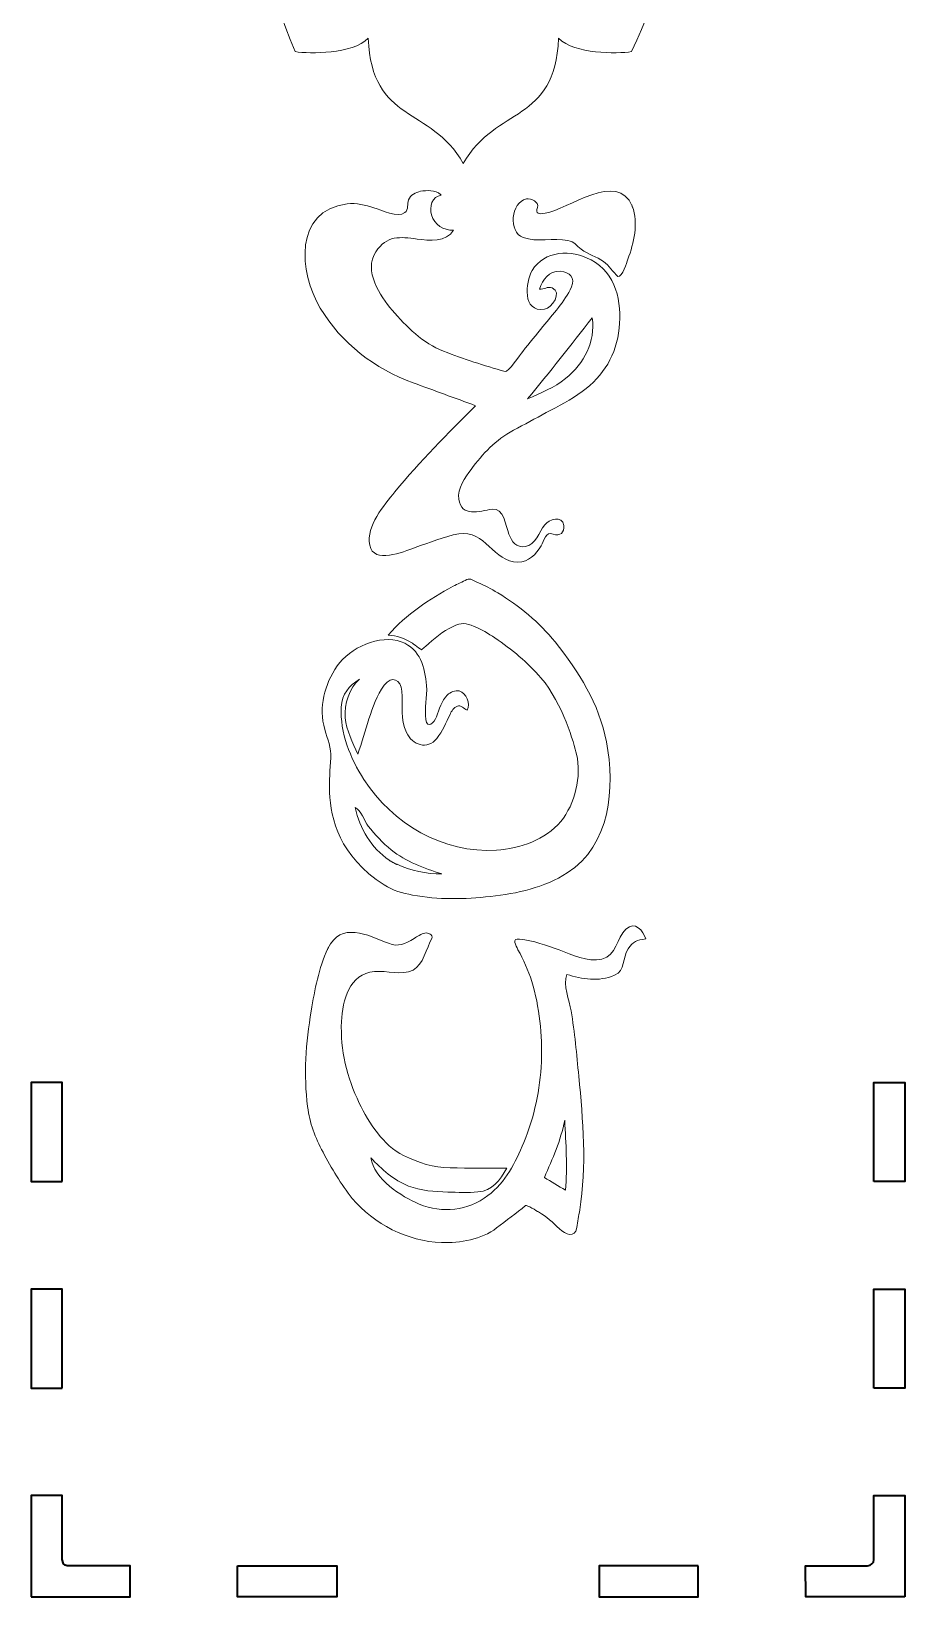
# Model space of a CAD drawing. Header units: millimetres. Extents: x 3373 to 5945, y -463 to 413.
# Drawn here: x 4700.8 to 4785.4, y -98.5 to 53.1 of the extents above; entities that cross this region are included whole.
import ezdxf

# ---------------------------------------------------------------- set-up
doc = ezdxf.new("R2010")
doc.units = ezdxf.units.MM
doc.header["$MEASUREMENT"] = 0
doc.layers.add('Layer 1', color=7, linetype='Continuous')

msp = doc.modelspace()

# ---------------------------------------------------------------- linework, layer by layer
at = {"layer": 'Layer 1', "lineweight": 9}
for points, knots in [([(4763.8233, 84.6456), (4765.0129, 86.2555), (4766.5174, 84.401), (4768.8628, 86.7464), (4768.8628, 86.7464), (4768.3691, 88.6496), (4766.2063, 88.2845), (4765.8236, 90.4159), (4765.8236, 90.4159), (4766.8206, 91.2293), (4769.515, 90.7181), (4770.4179, 91.62), (4770.4179, 91.62), (4770.4135, 100.4229), (4760.9022, 100.6369), (4757.9491, 98.8327), (4757.9491, 98.8327), (4757.0203, 99.7615), (4759.6975, 102.8772), (4756.6909, 104.1347), (4756.6909, 104.1347), (4751.1719, 98.6122), (4747.5773, 100.8122), (4745.9226, 98.5006), (4745.9226, 98.5006), (4743.1658, 94.6469), (4745.9877, 93.4597), (4742.6677, 90.1359), (4742.6677, 90.1359), (4739.3494, 93.4597), (4742.1702, 94.6469), (4739.4121, 98.5006), (4739.4121, 98.5006), (4737.7584, 100.8122), (4734.1641, 98.6122), (4728.6441, 104.1347), (4728.6441, 104.1347), (4725.6382, 102.8772), (4728.314, 99.7615), (4727.3863, 98.8327), (4727.3863, 98.8327), (4724.4338, 100.6369), (4714.9219, 100.4229), (4714.9181, 91.62), (4714.9181, 91.62), (4715.8211, 90.7181), (4718.5137, 91.2293), (4719.5118, 90.4159), (4719.5118, 90.4159), (4719.1277, 88.2845), (4717.9133, 88.6496), (4717.4196, 86.7464), (4717.4196, 86.7464), (4718.8827, 84.3651), (4720.9129, 87.1653), (4720.9129, 83.9455), (4720.9129, 83.9455), (4718.9358, 81.9687), (4712.1624, 85.2753), (4713.0553, 73.799), (4713.0553, 73.799), (4714.7486, 72.9788), (4716.3885, 74.1807), (4717.6452, 73.6881), (4717.6452, 73.6881), (4718.3535, 71.0085), (4714.8568, 70.3539), (4716.9862, 64.6151), (4716.9862, 64.6151), (4724.3425, 62.9456), (4720.7272, 68.3227), (4726.3028, 66.0248), (4726.3028, 66.0248), (4727.0524, 60.2467), (4720.7672, 64.2596), (4726.3865, 51.162), (4726.3865, 51.162), (4727.8172, 50.9436), (4731.889, 50.8953), (4733.4458, 52.4532), (4733.4458, 52.4532), (4733.8272, 44.1436), (4739.4493, 45.964), (4742.6573, 40.3327), (4742.6573, 40.3327), (4745.8868, 45.964), (4751.5074, 44.1436), (4751.8888, 52.4532), (4751.8888, 52.4532), (4753.446, 50.8953), (4757.5181, 50.9436), (4758.9482, 51.162), (4758.9482, 51.162), (4764.8734, 63.5051), (4758.0335, 60.2467), (4758.7828, 66.0248), (4758.7828, 66.0248), (4763.4082, 67.7749), (4761.3029, 63.5051), (4768.3492, 64.6151), (4768.3492, 64.6151), (4770.4782, 70.3539), (4766.9814, 71.0085), (4767.6887, 73.6881), (4767.6887, 73.6881), (4768.9452, 74.1807), (4770.5861, 72.9788), (4772.2797, 73.799), (4772.2797, 73.799), (4773.2729, 87.6554), (4766.2032, 80.8653), (4763.8233, 84.6456)], [0, 0, 0, 0, 0.03448276, 0.03448276, 0.03448276, 0.03448276, 0.06896552, 0.06896552, 0.06896552, 0.06896552, 0.10344828, 0.10344828, 0.10344828, 0.10344828, 0.13793103, 0.13793103, 0.13793103, 0.13793103, 0.17241379, 0.17241379, 0.17241379, 0.17241379, 0.20689655, 0.20689655, 0.20689655, 0.20689655, 0.24137931, 0.24137931, 0.24137931, 0.24137931, 0.27586207, 0.27586207, 0.27586207, 0.27586207, 0.31034483, 0.31034483, 0.31034483, 0.31034483, 0.34482759, 0.34482759, 0.34482759, 0.34482759, 0.37931034, 0.37931034, 0.37931034, 0.37931034, 0.4137931, 0.4137931, 0.4137931, 0.4137931, 0.44827586, 0.44827586, 0.44827586, 0.44827586, 0.48275862, 0.48275862, 0.48275862, 0.48275862, 0.51724138, 0.51724138, 0.51724138, 0.51724138, 0.55172414, 0.55172414, 0.55172414, 0.55172414, 0.5862069, 0.5862069, 0.5862069, 0.5862069, 0.62068966, 0.62068966, 0.62068966, 0.62068966, 0.65517241, 0.65517241, 0.65517241, 0.65517241, 0.68965517, 0.68965517, 0.68965517, 0.68965517, 0.72413793, 0.72413793, 0.72413793, 0.72413793, 0.75862069, 0.75862069, 0.75862069, 0.75862069, 0.79310345, 0.79310345, 0.79310345, 0.79310345, 0.82758621, 0.82758621, 0.82758621, 0.82758621, 0.86206897, 0.86206897, 0.86206897, 0.86206897, 0.89655172, 0.89655172, 0.89655172, 0.89655172, 0.93103448, 0.93103448, 0.93103448, 0.93103448, 1, 1, 1, 1]), ([(4748.7707, 36.8896), (4747.2572, 36.5637), (4746.9944, 33.6981), (4748.4565, 33.1551), (4748.4565, 33.1551), (4749.7642, 32.6701), (4751.4227, 33.1531), (4752.7907, 32.8596), (4752.7907, 32.8596), (4753.4229, 32.7245), (4753.6034, 32.3941), (4754.0799, 32.0231), (4754.0799, 32.0231), (4754.7358, 31.5122), (4755.5658, 31.3244), (4756.2352, 30.8376), (4756.2352, 30.8376), (4756.7884, 30.4349), (4757.1485, 29.8423), (4757.628, 29.3669), (4757.628, 29.3669), (4758.0893, 29.3669), (4758.4645, 30.7071), (4758.5957, 31.0505), (4758.5957, 31.0505), (4759.1797, 32.5912), (4759.6396, 34.5762), (4759.024, 36.1717), (4759.024, 36.1717), (4759.0681, 36.058), (4759.1101, 35.9505), (4759.0216, 36.1786), (4759.0216, 36.1786), (4758.9323, 36.407), (4758.975, 36.2978), (4759.0191, 36.1834), (4759.0191, 36.1834), (4757.6442, 39.6981), (4752.737, 35.8482), (4750.5979, 35.5009), (4750.5979, 35.5009), (4749.9454, 35.3951), (4749.634, 35.4544), (4749.838, 36.0663), (4749.838, 36.0663), (4750.0205, 36.6144), (4749.2196, 36.9861), (4748.7707, 36.8896)], [0, 0, 0, 0, 0.07692308, 0.07692308, 0.07692308, 0.07692308, 0.15384615, 0.15384615, 0.15384615, 0.15384615, 0.23076923, 0.23076923, 0.23076923, 0.23076923, 0.30769231, 0.30769231, 0.30769231, 0.30769231, 0.38461538, 0.38461538, 0.38461538, 0.38461538, 0.46153846, 0.46153846, 0.46153846, 0.46153846, 0.53846154, 0.53846154, 0.53846154, 0.53846154, 0.61538462, 0.61538462, 0.61538462, 0.61538462, 0.69230769, 0.69230769, 0.69230769, 0.69230769, 0.76923077, 0.76923077, 0.76923077, 0.76923077, 0.84615385, 0.84615385, 0.84615385, 0.84615385, 1, 1, 1, 1]), ([(4740.5228, 37.2617), (4740.4969, 37.2879), (4740.4714, 37.3134), (4740.4456, 37.3396), (4740.4456, 37.3396), (4739.9571, 37.7533), (4739.103, 37.7475), (4738.526, 37.6317), (4738.526, 37.6317), (4738.043, 37.5352), (4737.5386, 37.2837), (4737.3557, 36.7959), (4737.3557, 36.7959), (4737.2068, 36.399), (4737.3757, 35.8706), (4737.0067, 35.5677), (4737.0067, 35.5677), (4736.338, 35.0186), (4734.7129, 35.8392), (4734.0115, 36.0414), (4734.0115, 36.0414), (4733.1937, 36.2778), (4732.2859, 36.5248), (4731.4274, 36.4211), (4731.4274, 36.4211), (4726.2067, 35.7886), (4726.7503, 29.7955), (4728.8136, 26.3228), (4728.8136, 26.3228), (4730.8527, 22.8894), (4734.0883, 20.4486), (4737.8111, 19.0833), (4737.8111, 19.0833), (4739.8241, 18.344), (4741.8374, 17.6057), (4743.8511, 16.8667), (4743.8511, 16.8667), (4741.1615, 14.1771), (4738.433, 11.4875), (4736.0393, 8.5261), (4736.0393, 8.5261), (4734.9658, 7.1987), (4733.2353, 5.2309), (4733.5998, 3.3737), (4733.5998, 3.3737), (4733.9778, 1.4461), (4736.8169, 2.7325), (4737.9965, 3.1304), (4737.9965, 3.1304), (4739.3831, 3.5986), (4740.7877, 4.2019), (4742.2295, 4.4554), (4742.2295, 4.4554), (4744.7892, 4.905), (4745.5815, 1.6966), (4747.9535, 1.6966), (4747.9535, 1.6966), (4748.9743, 1.6966), (4749.717, 2.4814), (4750.2066, 3.2985), (4750.2066, 3.2985), (4750.498, 3.784), (4750.6004, 4.7193), (4751.3562, 4.4354), (4751.3562, 4.4354), (4752.0135, 4.1888), (4752.4886, 4.5836), (4752.3894, 5.2791), (4752.3894, 5.2791), (4752.2499, 6.2572), (4750.9693, 5.8617), (4750.539, 5.3318), (4750.539, 5.3318), (4749.9702, 4.6332), (4749.7022, 3.4036), (4748.657, 3.2255), (4748.657, 3.2255), (4747.8022, 3.0798), (4747.3458, 3.7126), (4747.0802, 4.4251), (4747.0802, 4.4251), (4746.7729, 5.2485), (4746.5775, 7.0162), (4745.4479, 6.8422), (4745.4479, 6.8422), (4744.2118, 6.652), (4742.483, 6.0133), (4742.2133, 7.8299), (4742.2133, 7.8299), (4742.0662, 8.8176), (4742.8551, 9.9421), (4743.407, 10.6886), (4743.407, 10.6886), (4744.5456, 12.2293), (4745.7969, 13.5574), (4747.5115, 14.4827), (4747.5115, 14.4827), (4748.5705, 15.0546), (4749.6306, 15.6265), (4750.6896, 16.1984), (4750.6896, 16.1984), (4751.8733, 16.8367), (4753.0836, 17.4441), (4754.1722, 18.2392), (4754.1722, 18.2392), (4756.2541, 19.7606), (4757.4857, 21.7856), (4757.7569, 24.3667), (4757.7569, 24.3667), (4758.0239, 26.9078), (4757.473, 29.7128), (4755.0314, 30.9954), (4755.0314, 30.9954), (4753.1421, 31.9879), (4750.4846, 31.9438), (4749.3319, 29.9574), (4749.3319, 29.9574), (4748.6704, 28.8167), (4748.3504, 25.8874), (4750.5128, 26.2105), (4750.5128, 26.2105), (4751.2498, 26.3208), (4752.2705, 27.8649), (4751.2597, 28.269), (4751.2597, 28.269), (4750.7771, 28.4622), (4750.5253, 28.0977), (4750.0433, 28.1673), (4750.0433, 28.1673), (4750.3399, 29.1165), (4750.9352, 29.9092), (4752.0556, 29.9092), (4752.0556, 29.9092), (4752.9733, 29.7927), (4753.5314, 29.2794), (4753.126, 28.3665), (4753.126, 28.3665), (4752.4972, 26.9481), (4751.3362, 25.7334), (4750.3644, 24.5334), (4750.3644, 24.5334), (4749.7153, 23.7325), (4749.0697, 22.9287), (4748.4175, 22.1301), (4748.4175, 22.1301), (4748.1633, 21.8187), (4747.0292, 20.0889), (4746.6998, 20.183), (4746.6998, 20.183), (4744.6576, 20.7666), (4742.7073, 21.3812), (4740.7288, 22.1491), (4740.7288, 22.1491), (4738.7747, 22.9074), (4737.1128, 24.5445), (4735.7851, 26.1161), (4735.7851, 26.1161), (4734.6123, 27.5038), (4732.9694, 29.9247), (4734.1869, 31.7654), (4734.1869, 31.7654), (4735.2607, 33.3887), (4736.512, 33.2323), (4738.1925, 33.007), (4738.1925, 33.007), (4739.38, 32.8478), (4740.9978, 32.7166), (4741.7223, 33.8566), (4741.7223, 33.8566), (4740.7384, 33.8566), (4739.8703, 34.3699), (4739.5819, 35.34), (4739.5819, 35.34), (4739.3559, 36.1007), (4739.6105, 37.1473), (4740.5228, 37.2617)], [0, 0, 0, 0, 0.02222222, 0.02222222, 0.02222222, 0.02222222, 0.04444444, 0.04444444, 0.04444444, 0.04444444, 0.06666667, 0.06666667, 0.06666667, 0.06666667, 0.08888889, 0.08888889, 0.08888889, 0.08888889, 0.11111111, 0.11111111, 0.11111111, 0.11111111, 0.13333333, 0.13333333, 0.13333333, 0.13333333, 0.15555556, 0.15555556, 0.15555556, 0.15555556, 0.17777778, 0.17777778, 0.17777778, 0.17777778, 0.2, 0.2, 0.2, 0.2, 0.22222222, 0.22222222, 0.22222222, 0.22222222, 0.24444444, 0.24444444, 0.24444444, 0.24444444, 0.26666667, 0.26666667, 0.26666667, 0.26666667, 0.28888889, 0.28888889, 0.28888889, 0.28888889, 0.31111111, 0.31111111, 0.31111111, 0.31111111, 0.33333333, 0.33333333, 0.33333333, 0.33333333, 0.35555556, 0.35555556, 0.35555556, 0.35555556, 0.37777778, 0.37777778, 0.37777778, 0.37777778, 0.4, 0.4, 0.4, 0.4, 0.42222222, 0.42222222, 0.42222222, 0.42222222, 0.44444444, 0.44444444, 0.44444444, 0.44444444, 0.46666667, 0.46666667, 0.46666667, 0.46666667, 0.48888889, 0.48888889, 0.48888889, 0.48888889, 0.51111111, 0.51111111, 0.51111111, 0.51111111, 0.53333333, 0.53333333, 0.53333333, 0.53333333, 0.55555556, 0.55555556, 0.55555556, 0.55555556, 0.57777778, 0.57777778, 0.57777778, 0.57777778, 0.6, 0.6, 0.6, 0.6, 0.62222222, 0.62222222, 0.62222222, 0.62222222, 0.64444444, 0.64444444, 0.64444444, 0.64444444, 0.66666667, 0.66666667, 0.66666667, 0.66666667, 0.68888889, 0.68888889, 0.68888889, 0.68888889, 0.71111111, 0.71111111, 0.71111111, 0.71111111, 0.73333333, 0.73333333, 0.73333333, 0.73333333, 0.75555556, 0.75555556, 0.75555556, 0.75555556, 0.77777778, 0.77777778, 0.77777778, 0.77777778, 0.8, 0.8, 0.8, 0.8, 0.82222222, 0.82222222, 0.82222222, 0.82222222, 0.84444444, 0.84444444, 0.84444444, 0.84444444, 0.86666667, 0.86666667, 0.86666667, 0.86666667, 0.88888889, 0.88888889, 0.88888889, 0.88888889, 0.91111111, 0.91111111, 0.91111111, 0.91111111, 0.93333333, 0.93333333, 0.93333333, 0.93333333, 0.95555556, 0.95555556, 0.95555556, 0.95555556, 1, 1, 1, 1]), ([(4755.1513, 25.3809), (4755.439, 22.9859), (4754.4093, 21.0394), (4752.5692, 19.5064), (4752.5692, 19.5064), (4751.4837, 18.6017), (4750.1539, 18.107), (4748.8819, 17.5247), (4748.8819, 17.5247), (4751.0124, 20.1168), (4753.097, 22.7282), (4755.1513, 25.3809)], [0, 0, 0, 0, 0.25, 0.25, 0.25, 0.25, 0.5, 0.5, 0.5, 0.5, 1, 1, 1, 1]), ([(4729.7186, -20.6104), (4729.8185, -23.1295), (4730.6343, -26.761), (4734.9875, -29.5439), (4734.9875, -29.5439), (4735.8264, -30.08), (4736.771, -30.3473), (4737.7536, -30.534), (4737.7536, -30.534), (4740.2058, -30.9984), (4742.8196, -30.9406), (4745.2901, -30.6691), (4745.2901, -30.6691), (4747.8632, -30.3866), (4750.5211, -29.8016), (4752.7298, -28.3857), (4752.7298, -28.3857), (4756.9156, -25.7026), (4757.3738, -20.1481), (4756.519, -15.6943), (4756.519, -15.6943), (4755.7994, -11.946), (4753.876, -8.9336), (4751.5426, -6.0163), (4751.5426, -6.0163), (4750.0533, -4.1546), (4748.0331, -2.4809), (4745.9946, -1.2576), (4745.9946, -1.2576), (4745.3631, -0.8783), (4744.7085, -0.5372), (4744.0343, -0.2409), (4744.0343, -0.2409), (4743.7291, -0.1062), (4743.3374, 0.1897), (4743.017, 0.0333), (4743.017, 0.0333), (4742.566, -0.1862), (4742.1151, -0.4056), (4741.6648, -0.6254), (4741.6648, -0.6254), (4739.3556, -1.8853), (4737.1317, -3.3402), (4735.3954, -5.3466), (4735.3954, -5.3466), (4736.2267, -5.43), (4736.9557, -5.6367), (4737.6595, -6.09), (4737.6595, -6.09), (4737.7681, -6.16), (4738.5925, -6.7921), (4738.6204, -6.7673), (4738.6204, -6.7673), (4738.744, -6.6599), (4738.8677, -6.5524), (4738.9918, -6.4442), (4738.9918, -6.4442), (4739.8534, -5.6952), (4740.6189, -5.0041), (4741.6631, -4.5063), (4741.6631, -4.5063), (4742.4751, -4.1194), (4742.9078, -4.1704), (4743.7181, -4.5074), (4743.7181, -4.5074), (4744.424, -4.8016), (4745.0861, -5.1957), (4745.7173, -5.6249), (4745.7173, -5.6249), (4747.3385, -6.7274), (4748.9116, -8.0034), (4750.1807, -9.4952), (4750.1807, -9.4952), (4752.3436, -12.037), (4753.3747, -15.8693), (4753.6203, -16.8914), (4753.6203, -16.8914), (4754.1299, -19.0102), (4753.4808, -21.7246), (4752.1028, -23.393), (4752.1028, -23.393), (4750.6176, -25.1907), (4748.1385, -26.0244), (4745.8792, -26.1753), (4745.8792, -26.1753), (4740.7312, -26.5205), (4735.7658, -23.6108), (4733.0345, -19.3344), (4733.0345, -19.3344), (4731.7102, -17.2611), (4730.7046, -14.8299), (4730.8441, -12.3298), (4730.8441, -12.3298), (4730.9171, -11.0165), (4731.5862, -10.3254), (4732.6087, -9.604), (4732.6087, -9.604), (4731.6358, -10.4874), (4731.1266, -12.037), (4731.2244, -13.353), (4731.2244, -13.353), (4731.3154, -14.5801), (4731.9762, -15.7646), (4732.454, -16.8794), (4732.454, -16.8794), (4732.8109, -15.7453), (4733.1675, -14.6104), (4733.5244, -13.4763), (4733.5244, -13.4763), (4733.8765, -12.3574), (4734.2951, -11.1612), (4735.0054, -10.2135), (4735.0054, -10.2135), (4735.7447, -9.2278), (4736.6308, -9.6578), (4736.7104, -10.7919), (4736.7104, -10.7919), (4736.8045, -12.15), (4736.5619, -13.508), (4737.1614, -14.7858), (4737.1614, -14.7858), (4737.7253, -15.9878), (4739.1647, -16.5242), (4740.0983, -15.3542), (4740.0983, -15.3542), (4740.654, -14.658), (4740.9934, -13.8291), (4741.3716, -13.0298), (4741.3716, -13.0298), (4741.526, -12.7036), (4741.7254, -12.3735), (4742.083, -12.2306), (4742.083, -12.2306), (4742.4265, -12.0928), (4742.7228, -12.4869), (4743.0191, -12.6226), (4743.0191, -12.6226), (4743.4328, -12.0004), (4742.9364, -10.958), (4742.2643, -10.765), (4742.2643, -10.765), (4741.8949, -10.661), (4741.394, -10.8704), (4741.1119, -11.1564), (4741.1119, -11.1564), (4740.5706, -11.7069), (4740.3274, -12.5592), (4740.0587, -13.261), (4740.0587, -13.261), (4739.8423, -13.8219), (4739.165, -14.5036), (4739.0241, -13.5383), (4739.0241, -13.5383), (4738.8688, -12.4724), (4739.1947, -11.3218), (4739.1017, -10.2386), (4739.1017, -10.2386), (4738.9514, -8.4851), (4738.5143, -6.6998), (4736.6532, -6.0022), (4736.6532, -6.0022), (4734.6017, -5.2329), (4731.6341, -6.602), (4730.4458, -8.3321), (4730.4458, -8.3321), (4729.2118, -10.1287), (4728.6392, -12.3325), (4729.2466, -14.4961), (4729.2466, -14.4961), (4729.5019, -15.407), (4729.8864, -16.3003), (4729.8243, -17.2494), (4729.8243, -17.2494), (4729.7517, -18.3663), (4729.6741, -19.4901), (4729.7186, -20.6104)], [0, 0, 0, 0, 0.02222222, 0.02222222, 0.02222222, 0.02222222, 0.04444444, 0.04444444, 0.04444444, 0.04444444, 0.06666667, 0.06666667, 0.06666667, 0.06666667, 0.08888889, 0.08888889, 0.08888889, 0.08888889, 0.11111111, 0.11111111, 0.11111111, 0.11111111, 0.13333333, 0.13333333, 0.13333333, 0.13333333, 0.15555556, 0.15555556, 0.15555556, 0.15555556, 0.17777778, 0.17777778, 0.17777778, 0.17777778, 0.2, 0.2, 0.2, 0.2, 0.22222222, 0.22222222, 0.22222222, 0.22222222, 0.24444444, 0.24444444, 0.24444444, 0.24444444, 0.26666667, 0.26666667, 0.26666667, 0.26666667, 0.28888889, 0.28888889, 0.28888889, 0.28888889, 0.31111111, 0.31111111, 0.31111111, 0.31111111, 0.33333333, 0.33333333, 0.33333333, 0.33333333, 0.35555556, 0.35555556, 0.35555556, 0.35555556, 0.37777778, 0.37777778, 0.37777778, 0.37777778, 0.4, 0.4, 0.4, 0.4, 0.42222222, 0.42222222, 0.42222222, 0.42222222, 0.44444444, 0.44444444, 0.44444444, 0.44444444, 0.46666667, 0.46666667, 0.46666667, 0.46666667, 0.48888889, 0.48888889, 0.48888889, 0.48888889, 0.51111111, 0.51111111, 0.51111111, 0.51111111, 0.53333333, 0.53333333, 0.53333333, 0.53333333, 0.55555556, 0.55555556, 0.55555556, 0.55555556, 0.57777778, 0.57777778, 0.57777778, 0.57777778, 0.6, 0.6, 0.6, 0.6, 0.62222222, 0.62222222, 0.62222222, 0.62222222, 0.64444444, 0.64444444, 0.64444444, 0.64444444, 0.66666667, 0.66666667, 0.66666667, 0.66666667, 0.68888889, 0.68888889, 0.68888889, 0.68888889, 0.71111111, 0.71111111, 0.71111111, 0.71111111, 0.73333333, 0.73333333, 0.73333333, 0.73333333, 0.75555556, 0.75555556, 0.75555556, 0.75555556, 0.77777778, 0.77777778, 0.77777778, 0.77777778, 0.8, 0.8, 0.8, 0.8, 0.82222222, 0.82222222, 0.82222222, 0.82222222, 0.84444444, 0.84444444, 0.84444444, 0.84444444, 0.86666667, 0.86666667, 0.86666667, 0.86666667, 0.88888889, 0.88888889, 0.88888889, 0.88888889, 0.91111111, 0.91111111, 0.91111111, 0.91111111, 0.93333333, 0.93333333, 0.93333333, 0.93333333, 0.95555556, 0.95555556, 0.95555556, 0.95555556, 1, 1, 1, 1]), ([(4733.4479, -23.8457), (4734.1249, -24.6725), (4734.8432, -25.487), (4735.681, -26.1546), (4735.681, -26.1546), (4737.1042, -27.2874), (4738.8695, -27.9337), (4740.581, -28.489), (4740.581, -28.489), (4739.0744, -28.489), (4737.5796, -28.1852), (4736.2129, -27.554), (4736.2129, -27.554), (4736.2984, -27.6071), (4736.2336, -27.5809), (4735.8209, -27.3666), (4735.8209, -27.3666), (4735.4443, -27.1468), (4735.3854, -27.1055), (4735.4664, -27.1441), (4735.4664, -27.1441), (4733.7524, -25.9879), (4732.6424, -24.0586), (4732.1832, -22.0653), (4732.1832, -22.0653), (4732.7241, -22.2469), (4733.1179, -23.443), (4733.4479, -23.8457)], [0, 0, 0, 0, 0.125, 0.125, 0.125, 0.125, 0.25, 0.25, 0.25, 0.25, 0.375, 0.375, 0.375, 0.375, 0.5, 0.5, 0.5, 0.5, 0.625, 0.625, 0.625, 0.625, 0.75, 0.75, 0.75, 0.75, 1, 1, 1, 1]), ([(4735.8209, -27.3666), (4735.9497, -27.4334), (4736.0817, -27.4934), (4736.2129, -27.554), (4736.2129, -27.554), (4736.0817, -27.4727), (4735.5959, -27.2061), (4735.4664, -27.1441), (4735.4664, -27.1441), (4735.5821, -27.2219), (4735.7, -27.2963), (4735.8209, -27.3666)], [0, 0, 0, 0, 0.25, 0.25, 0.25, 0.25, 0.5, 0.5, 0.5, 0.5, 1, 1, 1, 1]), ([(4758.4118, -33.8282), (4757.462, -34.6923), (4757.556, -36.4093), (4756.0674, -36.7352), (4756.0674, -36.7352), (4754.6738, -37.0404), (4753.2141, -36.3004), (4751.9398, -35.8381), (4751.9398, -35.8381), (4750.6927, -35.3861), (4749.44, -34.9569), (4748.1144, -34.7894), (4748.1144, -34.7894), (4747.3024, -34.6868), (4747.7581, -35.4109), (4747.9535, -35.8216), (4747.9535, -35.8216), (4748.4909, -36.7917), (4748.9519, -37.8259), (4749.2812, -38.887), (4749.2812, -38.887), (4750.0515, -41.3696), (4750.3161, -44.0988), (4750.2179, -46.6888), (4750.2179, -46.6888), (4750.1167, -49.3663), (4749.542, -52.0128), (4748.5178, -54.4892), (4748.5178, -54.4892), (4747.7006, -56.4646), (4746.7704, -58.3325), (4745.0379, -59.6396), (4745.0379, -59.6396), (4743.0732, -61.1217), (4740.6657, -61.3952), (4738.3827, -60.454), (4738.3827, -60.454), (4736.6756, -59.7505), (4733.9939, -58.0204), (4733.7118, -55.9843), (4733.7118, -55.9843), (4734.7353, -57.0764), (4735.9311, -58.1596), (4737.3464, -58.7108), (4737.3464, -58.7108), (4738.5422, -59.1766), (4739.8937, -59.2572), (4741.1625, -59.2978), (4741.1625, -59.2978), (4742.1151, -59.3282), (4743.1148, -59.3757), (4744.066, -59.2882), (4744.066, -59.2882), (4745.4968, -59.1573), (4746.183, -58.1534), (4746.8697, -56.9903), (4746.8697, -56.9903), (4745.0444, -56.9903), (4743.2179, -56.9917), (4741.3933, -56.9435), (4741.3933, -56.9435), (4739.7397, -56.9001), (4738.3789, -56.5046), (4736.8803, -55.7528), (4736.8803, -55.7528), (4734.8552, -54.7365), (4733.5533, -52.6536), (4732.5894, -50.6823), (4732.5894, -50.6823), (4731.3839, -48.2225), (4730.7352, -45.5333), (4730.8617, -42.7855), (4730.8617, -42.7855), (4730.9574, -40.6971), (4731.6099, -38.1629), (4734.0511, -37.9369), (4734.0511, -37.9369), (4735.25, -37.8266), (4736.6687, -38.3592), (4737.7991, -37.7922), (4737.7991, -37.7922), (4738.7816, -37.2995), (4739.1041, -35.6624), (4739.6129, -34.7295), (4739.6129, -34.7295), (4739.7979, -34.3905), (4739.2191, -34.1376), (4738.9408, -34.2072), (4738.9408, -34.2072), (4738.5732, -34.2988), (4738.2183, -34.5414), (4737.8959, -34.7295), (4737.8959, -34.7295), (4736.9926, -35.2566), (4736.3997, -35.5963), (4735.4144, -35.2028), (4735.4144, -35.2028), (4733.4117, -34.4015), (4730.7948, -33.0545), (4729.5515, -35.7051), (4729.5515, -35.7051), (4728.621, -37.6916), (4728.2947, -39.6312), (4727.9313, -41.7644), (4727.9313, -41.7644), (4727.4159, -44.7864), (4727.184, -47.9738), (4727.5792, -51.022), (4727.5792, -51.022), (4727.7855, -52.6178), (4728.3144, -54.02), (4729.0768, -55.4318), (4729.0768, -55.4318), (4729.9081, -56.9717), (4730.7897, -58.5571), (4731.9117, -59.9049), (4731.9117, -59.9049), (4733.9881, -62.3984), (4737.2702, -64.0831), (4740.5341, -64.1844), (4740.5341, -64.1844), (4742.3476, -64.2409), (4744.4219, -63.9053), (4745.8861, -62.7774), (4745.8861, -62.7774), (4746.8231, -62.056), (4747.7602, -61.3346), (4748.6973, -60.6125), (4748.6973, -60.6125), (4748.8268, -60.5133), (4749.777, -61.1423), (4749.9399, -61.2278), (4749.9399, -61.2278), (4750.7392, -61.6488), (4751.3114, -62.2579), (4751.9715, -62.8566), (4751.9715, -62.8566), (4752.5331, -63.3651), (4753.4725, -63.8316), (4753.6524, -62.7299), (4753.6524, -62.7299), (4753.7454, -62.1642), (4753.8381, -61.5978), (4753.9311, -61.0314), (4753.9311, -61.0314), (4754.626, -56.7871), (4754.2559, -52.3243), (4753.8418, -48.0668), (4753.8418, -48.0668), (4753.6369, -45.9577), (4753.467, -43.8294), (4753.0901, -41.743), (4753.0901, -41.743), (4752.9082, -40.737), (4752.3005, -39.2191), (4752.6746, -38.2207), (4752.6746, -38.2207), (4754.2012, -38.6789), (4755.7628, -38.9456), (4757.2983, -38.3034), (4757.2983, -38.3034), (4758.378, -37.8507), (4758.0638, -36.5816), (4758.6161, -35.7534), (4758.6161, -35.7534), (4759.1225, -34.992), (4759.4377, -34.9155), (4760.3372, -34.7763), (4760.3372, -34.7763), (4760.0299, -33.986), (4759.3347, -32.9897), (4758.4118, -33.8282)], [0, 0, 0, 0, 0.02272727, 0.02272727, 0.02272727, 0.02272727, 0.04545455, 0.04545455, 0.04545455, 0.04545455, 0.06818182, 0.06818182, 0.06818182, 0.06818182, 0.09090909, 0.09090909, 0.09090909, 0.09090909, 0.11363636, 0.11363636, 0.11363636, 0.11363636, 0.13636364, 0.13636364, 0.13636364, 0.13636364, 0.15909091, 0.15909091, 0.15909091, 0.15909091, 0.18181818, 0.18181818, 0.18181818, 0.18181818, 0.20454545, 0.20454545, 0.20454545, 0.20454545, 0.22727273, 0.22727273, 0.22727273, 0.22727273, 0.25, 0.25, 0.25, 0.25, 0.27272727, 0.27272727, 0.27272727, 0.27272727, 0.29545455, 0.29545455, 0.29545455, 0.29545455, 0.31818182, 0.31818182, 0.31818182, 0.31818182, 0.34090909, 0.34090909, 0.34090909, 0.34090909, 0.36363636, 0.36363636, 0.36363636, 0.36363636, 0.38636364, 0.38636364, 0.38636364, 0.38636364, 0.40909091, 0.40909091, 0.40909091, 0.40909091, 0.43181818, 0.43181818, 0.43181818, 0.43181818, 0.45454545, 0.45454545, 0.45454545, 0.45454545, 0.47727273, 0.47727273, 0.47727273, 0.47727273, 0.5, 0.5, 0.5, 0.5, 0.52272727, 0.52272727, 0.52272727, 0.52272727, 0.54545455, 0.54545455, 0.54545455, 0.54545455, 0.56818182, 0.56818182, 0.56818182, 0.56818182, 0.59090909, 0.59090909, 0.59090909, 0.59090909, 0.61363636, 0.61363636, 0.61363636, 0.61363636, 0.63636364, 0.63636364, 0.63636364, 0.63636364, 0.65909091, 0.65909091, 0.65909091, 0.65909091, 0.68181818, 0.68181818, 0.68181818, 0.68181818, 0.70454545, 0.70454545, 0.70454545, 0.70454545, 0.72727273, 0.72727273, 0.72727273, 0.72727273, 0.75, 0.75, 0.75, 0.75, 0.77272727, 0.77272727, 0.77272727, 0.77272727, 0.79545455, 0.79545455, 0.79545455, 0.79545455, 0.81818182, 0.81818182, 0.81818182, 0.81818182, 0.84090909, 0.84090909, 0.84090909, 0.84090909, 0.86363636, 0.86363636, 0.86363636, 0.86363636, 0.88636364, 0.88636364, 0.88636364, 0.88636364, 0.90909091, 0.90909091, 0.90909091, 0.90909091, 0.93181818, 0.93181818, 0.93181818, 0.93181818, 0.95454545, 0.95454545, 0.95454545, 0.95454545, 1, 1, 1, 1]), ([(4729.5043, -35.8064), (4729.4916, -35.8333), (4729.494, -35.8278), (4729.5043, -35.8064), (4729.5043, -35.8064), (4729.5043, -35.8064), (4729.5043, -35.8064), (4729.5043, -35.8064)], [0, 0, 0, 0, 0.33333333, 0.33333333, 0.33333333, 0.33333333, 1, 1, 1, 1]), ([(4729.5043, -35.8064), (4729.5126, -35.7885), (4729.5277, -35.7568), (4729.5515, -35.7051), (4729.5515, -35.7051), (4729.5615, -35.6845), (4729.5687, -35.6686), (4729.5756, -35.6541), (4729.5756, -35.6541), (4729.5512, -35.7058), (4729.5195, -35.774), (4729.5043, -35.8064)], [0, 0, 0, 0, 0.25, 0.25, 0.25, 0.25, 0.5, 0.5, 0.5, 0.5, 1, 1, 1, 1]), ([(4729.5756, -35.6541), (4729.5822, -35.6397), (4729.5884, -35.6273), (4729.5932, -35.6162), (4729.5932, -35.6162), (4729.5887, -35.6259), (4729.5828, -35.6383), (4729.5756, -35.6541)], [0, 0, 0, 0, 0.33333333, 0.33333333, 0.33333333, 0.33333333, 1, 1, 1, 1]), ([(4729.5932, -35.6162), (4729.6128, -35.5742), (4729.6083, -35.5839), (4729.5932, -35.6162), (4729.5932, -35.6162), (4729.5932, -35.6162), (4729.5932, -35.6162), (4729.5932, -35.6162)], [0, 0, 0, 0, 0.33333333, 0.33333333, 0.33333333, 0.33333333, 1, 1, 1, 1]), ([(4752.5585, -59.1194), (4751.8747, -58.706), (4751.1912, -58.2933), (4750.5073, -57.8805), (4750.5073, -57.8805), (4751.3173, -56.0512), (4752.0869, -54.3162), (4752.481, -52.3463), (4752.481, -52.3463), (4752.5854, -54.6194), (4752.7646, -56.8525), (4752.5585, -59.1194)], [0, 0, 0, 0, 0.25, 0.25, 0.25, 0.25, 0.5, 0.5, 0.5, 0.5, 1, 1, 1, 1])]:
    msp.add_open_spline(points, degree=3, knots=knots, dxfattribs=at)
at = {"layer": 'Layer 1', "color": 240, "lineweight": 35}
for points, knots in [([(4703.8271, -58.288), (4703.8271, -58.288), (4700.8271, -58.288), (4700.8271, -58.288), (4700.8271, -58.288), (4700.8271, -58.288), (4700.8271, -48.688), (4700.8271, -48.688), (4700.8271, -48.688), (4700.8271, -48.688), (4703.8271, -48.688), (4703.8271, -48.688), (4703.8271, -48.688), (4703.8271, -48.688), (4703.8271, -58.288), (4703.8271, -58.288)], [0, 0, 0, 0, 0.2, 0.2, 0.2, 0.2, 0.4, 0.4, 0.4, 0.4, 0.6, 0.6, 0.6, 0.6, 1, 1, 1, 1]), ([(4782.402, -58.288), (4782.402, -58.288), (4785.402, -58.288), (4785.402, -58.288), (4785.402, -58.288), (4785.402, -58.288), (4785.402, -48.688), (4785.402, -48.688), (4785.402, -48.688), (4785.402, -48.688), (4782.402, -48.688), (4782.402, -48.688), (4782.402, -48.688), (4782.402, -48.688), (4782.402, -58.288), (4782.402, -58.288)], [0, 0, 0, 0, 0.2, 0.2, 0.2, 0.2, 0.4, 0.4, 0.4, 0.4, 0.6, 0.6, 0.6, 0.6, 1, 1, 1, 1]), ([(4703.8271, -78.2881), (4703.8271, -78.2881), (4700.8271, -78.2881), (4700.8271, -78.2881), (4700.8271, -78.2881), (4700.8271, -78.2881), (4700.8271, -68.6881), (4700.8271, -68.6881), (4700.8271, -68.6881), (4700.8271, -68.6881), (4703.8271, -68.6881), (4703.8271, -68.6881), (4703.8271, -68.6881), (4703.8271, -68.6881), (4703.8271, -78.2881), (4703.8271, -78.2881)], [0, 0, 0, 0, 0.2, 0.2, 0.2, 0.2, 0.4, 0.4, 0.4, 0.4, 0.6, 0.6, 0.6, 0.6, 1, 1, 1, 1]), ([(4782.402, -78.2881), (4782.402, -78.2881), (4785.402, -78.2881), (4785.402, -78.2881), (4785.402, -78.2881), (4785.402, -78.2881), (4785.402, -68.6881), (4785.402, -68.6881), (4785.402, -68.6881), (4785.402, -68.6881), (4782.402, -68.6881), (4782.402, -68.6881), (4782.402, -68.6881), (4782.402, -68.6881), (4782.402, -78.2881), (4782.402, -78.2881)], [0, 0, 0, 0, 0.2, 0.2, 0.2, 0.2, 0.4, 0.4, 0.4, 0.4, 0.6, 0.6, 0.6, 0.6, 1, 1, 1, 1]), ([(4700.8271, -98.488), (4700.8271, -98.488), (4700.8271, -88.688), (4700.8271, -88.688), (4700.8271, -88.688), (4700.8271, -88.688), (4703.8271, -88.688), (4703.8271, -88.688), (4703.8271, -88.688), (4703.8271, -88.688), (4703.8271, -94.888), (4703.8271, -94.888), (4703.8271, -94.888), (4703.8271, -94.888), (4703.9521, -95.313), (4703.9521, -95.313), (4703.9521, -95.313), (4703.9521, -95.313), (4704.1021, -95.438), (4704.1021, -95.438), (4704.1021, -95.438), (4704.1021, -95.438), (4704.3021, -95.488), (4704.3021, -95.488), (4704.3021, -95.488), (4704.3021, -95.488), (4710.4021, -95.488), (4710.4021, -95.488), (4710.4021, -95.488), (4710.4021, -95.488), (4710.4021, -98.488), (4710.4021, -98.488), (4710.4021, -98.488), (4710.4021, -98.488), (4700.8271, -98.488), (4700.8271, -98.488)], [0, 0, 0, 0, 0.1, 0.1, 0.1, 0.1, 0.2, 0.2, 0.2, 0.2, 0.3, 0.3, 0.3, 0.3, 0.4, 0.4, 0.4, 0.4, 0.5, 0.5, 0.5, 0.5, 0.6, 0.6, 0.6, 0.6, 0.7, 0.7, 0.7, 0.7, 0.8, 0.8, 0.8, 0.8, 1, 1, 1, 1]), ([(4785.402, -98.488), (4785.402, -98.488), (4785.402, -88.688), (4785.402, -88.688), (4785.402, -88.688), (4785.402, -88.688), (4782.402, -88.688), (4782.402, -88.688), (4782.402, -88.688), (4782.402, -88.688), (4782.402, -94.888), (4782.402, -94.888), (4782.402, -94.888), (4782.402, -94.888), (4782.377, -95.138), (4782.377, -95.138), (4782.377, -95.138), (4782.377, -95.138), (4782.227, -95.313), (4782.227, -95.313), (4782.227, -95.313), (4782.227, -95.313), (4782.052, -95.438), (4782.052, -95.438), (4782.052, -95.438), (4782.052, -95.438), (4781.802, -95.488), (4781.802, -95.488), (4781.802, -95.488), (4781.802, -95.488), (4775.802, -95.488), (4775.802, -95.488), (4775.802, -95.488), (4775.802, -95.488), (4775.827, -98.488), (4775.827, -98.488), (4775.827, -98.488), (4775.827, -98.488), (4785.402, -98.488), (4785.402, -98.488)], [0, 0, 0, 0, 0.09090909, 0.09090909, 0.09090909, 0.09090909, 0.18181818, 0.18181818, 0.18181818, 0.18181818, 0.27272727, 0.27272727, 0.27272727, 0.27272727, 0.36363636, 0.36363636, 0.36363636, 0.36363636, 0.45454545, 0.45454545, 0.45454545, 0.45454545, 0.54545455, 0.54545455, 0.54545455, 0.54545455, 0.63636364, 0.63636364, 0.63636364, 0.63636364, 0.72727273, 0.72727273, 0.72727273, 0.72727273, 0.81818182, 0.81818182, 0.81818182, 0.81818182, 1, 1, 1, 1]), ([(4720.8021, -95.488), (4720.8021, -95.488), (4720.8021, -98.488), (4720.8021, -98.488), (4720.8021, -98.488), (4720.8021, -98.488), (4730.4021, -98.488), (4730.4021, -98.488), (4730.4021, -98.488), (4730.4021, -98.488), (4730.4021, -95.488), (4730.4021, -95.488), (4730.4021, -95.488), (4730.4021, -95.488), (4720.8021, -95.488), (4720.8021, -95.488)], [0, 0, 0, 0, 0.2, 0.2, 0.2, 0.2, 0.4, 0.4, 0.4, 0.4, 0.6, 0.6, 0.6, 0.6, 1, 1, 1, 1]), ([(4765.4021, -95.488), (4765.4021, -95.488), (4765.4021, -98.488), (4765.4021, -98.488), (4765.4021, -98.488), (4765.4021, -98.488), (4755.8021, -98.488), (4755.8021, -98.488), (4755.8021, -98.488), (4755.8021, -98.488), (4755.8021, -95.488), (4755.8021, -95.488), (4755.8021, -95.488), (4755.8021, -95.488), (4765.4021, -95.488), (4765.4021, -95.488)], [0, 0, 0, 0, 0.2, 0.2, 0.2, 0.2, 0.4, 0.4, 0.4, 0.4, 0.6, 0.6, 0.6, 0.6, 1, 1, 1, 1])]:
    msp.add_open_spline(points, degree=3, knots=knots, dxfattribs=at)

doc.saveas('drawing.dxf')
